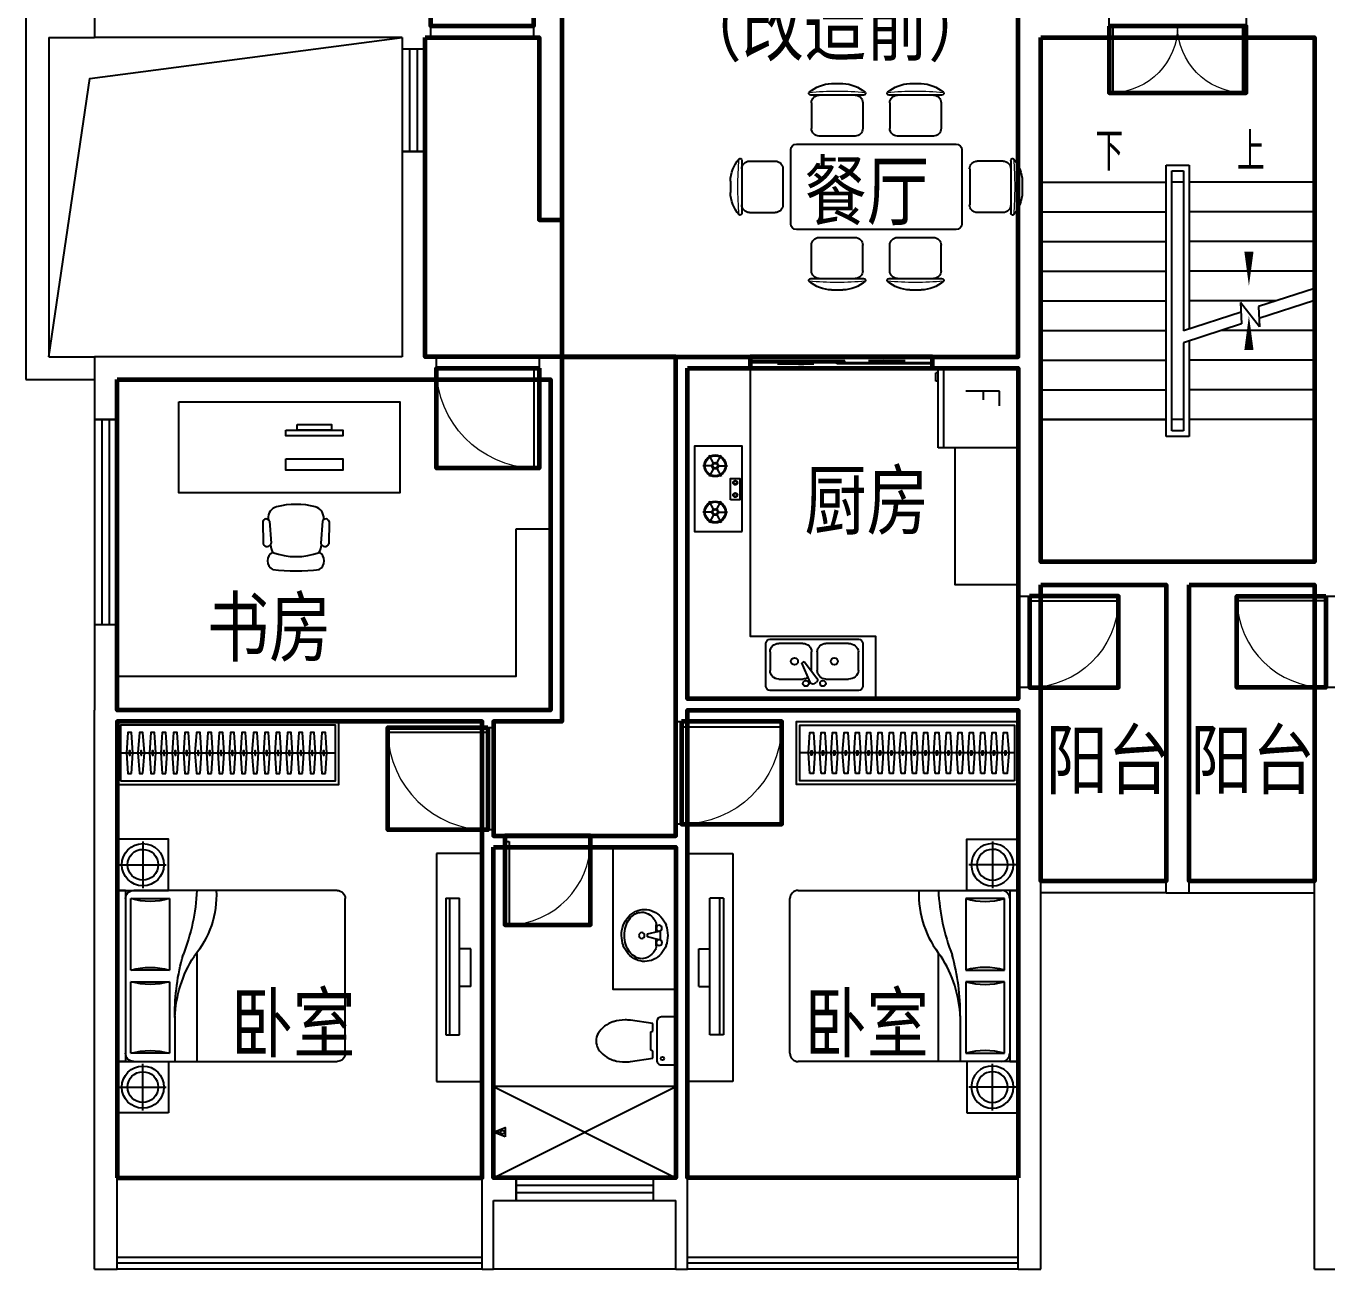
# Model space of a CAD drawing. Extents: x -582919 to -562719, y -715441 to -697541.
# Drawn here: x -582919 to -571518, y -715441 to -704541 of the extents above; entities that cross this region are included whole.
import ezdxf

# ---------------------------------------------------------------- set-up
doc = ezdxf.new("R2010")
doc.units = 0
doc.header["$LTSCALE"] = 1000
doc.header["$MEASUREMENT"] = 0
doc.layers.get('0').update_dxf_attribs({"linetype": 'CONTINUOUS'})
for name, color, linetype in [('BALCONY', 153, 'CONTINUOUS'), ('DIM_SYMB', 3, 'CONTINUOUS'), ('Furniture(家具)', 8, 'CONTINUOUS'), ('Lvtry(厨卫)', 136, 'CONTINUOUS'), ('PUB_TEXT', 7, 'CONTINUOUS'), ('see', 33, 'CONTINUOUS'), ('STAIR', 3, 'CONTINUOUS'), ('WALL', 2, 'CONTINUOUS'), ('WINDOW', 4, 'CONTINUOUS'), ('房间名称', 7, 'CONTINUOUS')]:
    doc.layers.add(name, color=color, linetype=linetype)
for name, color, linetype, lineweight in [('GT_书房', 90, 'CONTINUOUS', 60), ('GT_卧室', 1, 'CONTINUOUS', 60), ('GT_卫生间', 5, 'CONTINUOUS', 60), ('GT_厨房', 4, 'CONTINUOUS', 60), ('GT_楼梯', 130, 'CONTINUOUS', 60), ('GT_过道', 30, 'CONTINUOUS', 60), ('GT_门', 100, 'CONTINUOUS', 60), ('GT_阳台', 6, 'CONTINUOUS', 60), ('GT_餐厅', 3, 'CONTINUOUS', 60)]:
    doc.layers.add(name, color=color, linetype=linetype, lineweight=lineweight)
doc.styles.add('_TCH_DIM', font='SIMPLEX', dxfattribs={"bigfont": 'GBCBIG'})
doc.styles.add('_ZBHZ', font='simhei.ttf', dxfattribs={"width": 0.8})

# ---------------------------------------------------------------- blocks, each defined once
blk = doc.blocks.new('餐桌2')
for p, q in [((-50, 529), (50, 529)), ((-230, 429), (230, 429)), ((-225, 362), (-225, 136)), ((225, 362), (225, 136)), ((325, 0), (-325, 0)), ((-158, 69), (158, 69)), ((-375, -50), (-375, -1450)), ((375, -1450), (375, -50)), ((-804, -637), (-804, -177)), ((-737, -182), (-512, -182)), ((737, -182), (512, -182)), ((804, -177), (804, -637)), ((-444, -564), (-444, -249)), ((444, -249), (444, -564)), ((-904, -456), (-904, -357)), ((904, -357), (904, -456)), ((-737, -632), (-512, -632)), ((737, -632), (512, -632)), ((-804, -1323), (-804, -863)), ((-737, -868), (-512, -868)), ((737, -868), (512, -868)), ((804, -863), (804, -1323)), ((-444, -1251), (-444, -936)), ((444, -936), (444, -1251)), ((-904, -1143), (-904, -1044)), ((904, -1044), (904, -1143)), ((-737, -1318), (-512, -1318)), ((737, -1318), (512, -1318)), ((-325, -1500), (325, -1500)), ((-158, -1569), (158, -1569)), ((-225, -1862), (-225, -1636)), ((225, -1862), (225, -1636)), ((-230, -1929), (230, -1929)), ((-50, -2029), (50, -2029))]:
    blk.add_line(p, q)
for centre, radius, start, end in [((-40, 214), 316, 91.7651, 130.7265), ((40, 214), 316, 49.2735, 88.2349), ((-239, 445), 10, 130.7265, 202.67), ((-230, 449), 20, 202.67, 270), ((-158, 362), 67.5, 90, 180), ((158, 362), 67.5, 0, 90), ((230, 449), 20, 270, 337.33), ((239, 445), 10, 337.33, 49.2735), ((-158, 136), 67.5, 180, 270), ((158, 136), 67.5, 270, 0), ((-325, -50), 50, 90, 180), ((325, -50), 50, 0, 90), ((-589, -367), 316, 139.2735, 178.2349), ((-820, -167), 10, 67.33, 139.2735), ((-824, -177), 20, 0, 67.33), ((-737, -249), 67.5, 90, 180), ((-512, -249), 67.5, 0, 90), ((512, -249), 67.5, 90, 180), ((737, -249), 67.5, 0, 90), ((824, -177), 20, 112.67, 180), ((820, -167), 10, 40.7265, 112.67), ((589, -367), 316, 1.7651, 40.7265), ((-589, -446), 316, 181.7651, 220.7265), ((-737, -564), 67.5, 180, 270), ((-512, -564), 67.5, 270, 0), ((512, -564), 67.5, 180, 270), ((737, -564), 67.5, 270, 0), ((589, -446), 316, 319.2735, 358.2349), ((-820, -646), 10, 220.7265, 292.67), ((-824, -637), 20, 292.67, 0), ((824, -637), 20, 180, 247.33), ((820, -646), 10, 247.33, 319.2735), ((-589, -1054), 316, 139.2735, 178.2349), ((-820, -854), 10, 67.33, 139.2735), ((-824, -863), 20, 0, 67.33), ((-737, -936), 67.5, 90, 180), ((-512, -936), 67.5, 0, 90), ((512, -936), 67.5, 90, 180), ((737, -936), 67.5, 0, 90), ((824, -863), 20, 112.67, 180), ((820, -854), 10, 40.7265, 112.67), ((589, -1054), 316, 1.7651, 40.7265), ((-589, -1133), 316, 181.7651, 220.7265), ((-737, -1251), 67.5, 180, 270), ((-512, -1251), 67.5, 270, 0), ((512, -1251), 67.5, 180, 270), ((737, -1251), 67.5, 270, 0), ((589, -1133), 316, 319.2735, 358.2349), ((-820, -1333), 10, 220.7265, 292.67), ((-824, -1323), 20, 292.67, 0), ((824, -1323), 20, 180, 247.33), ((820, -1333), 10, 247.33, 319.2735), ((-325, -1450), 50, 180, 270), ((325, -1450), 50, 270, 0), ((-158, -1636), 67.5, 90, 180), ((158, -1636), 67.5, 0, 90), ((-230, -1949), 20, 90, 157.33), ((-158, -1862), 67.5, 180, 270), ((158, -1862), 67.5, 270, 0), ((230, -1949), 20, 22.67, 90), ((-239, -1945), 10, 157.33, 229.2735), ((-40, -1714), 316, 229.2735, 268.2349), ((40, -1714), 316, 271.7651, 310.7265), ((239, -1945), 10, 310.7265, 22.67)]:
    blk.add_arc(centre, radius, start, end)
at = {"lineweight": 13}
for centre, start, end in [((0, -2249), 84.8023, 95.1977), ((1874, -407), 174.8023, 185.1977), ((-1874, -407), 354.8023, 5.1977), ((1874, -1093), 174.8023, 185.1977), ((-1874, -1093), 354.8023, 5.1977), ((0, 749), 264.8023, 275.1977)]:
    blk.add_arc(centre, 2713, start, end, dxfattribs=at)
blk = doc.blocks.new('床2')
at = {"ltscale": 30}
for p, q in [((450, 0), (1950, 0)), ((450, -72), (450, 0)), ((1950, -72), (1950, 0)), ((2400, 0), (1950, 0)), ((1950, 0), (1950, -450)), ((2400, -450), (2400, 0)), ((225, -20), (225, -430)), ((450, -72), (1950, -72)), ((2175, -20), (2175, -430)), ((20, -225), (430, -225)), ((450, -1928), (450, -145)), ((1149, -120), (522, -120)), ((522, -120), (522, -458)), ((1149, -458), (1149, -120)), ((1878, -120), (1251, -120)), ((1251, -120), (1251, -458)), ((1878, -458), (1878, -120)), ((1950, -145), (1950, -1928)), ((2380, -225), (1970, -225)), ((1950, -450), (2400, -450)), ((522, -458), (1149, -458)), ((1251, -458), (1878, -458)), ((1552, -506), (1950, -506)), ((1004, -699), (1950, -699)), ((1878, -2000), (522, -2000))]:
    blk.add_line(p, q, dxfattribs=at)
blk.add_lwpolyline([(450, -450), (0, -450), (0, 0), (450, 0)], close=True, dxfattribs=at)
for centre, radius, start, end in [((225, -225), 185, 270.2522, 270), ((225, -225), 135, 270.3469, 270), ((522, -145), 72.3, 90, 180), ((1878, -145), 72.3, 0, 90), ((2175, -225), 185, 270, 269.7478), ((2175, -225), 135, 270, 269.6531), ((-56, -289), 602, 343.7398, 16.2602), ((1727, -289), 602, 163.7398, 196.2602), ((673, -289), 602, 343.7398, 16.2602), ((2456, -289), 602, 163.7398, 196.2602), ((1530, -2367), 1861, 89.3228, 106.0392), ((1606, -1574), 1069, 92.229, 122.7075), ((369, 1073), 1773, 272.616, 291.4069), ((486, -18), 852, 267.5673, 309.5461), ((522, -1928), 72.3, 180, 270), ((1878, -1928), 72.3, 270, 0)]:
    blk.add_arc(centre, radius, start, end, dxfattribs=at)
blk = doc.blocks.new('电视2')
for p, q in [((0, -400), (0, 0)), ((0, 0), (2000, 0)), ((2000, 0), (2000, -400)), ((1590, -116), (390, -116)), ((2000, -400), (0, -400))]:
    blk.add_line(p, q)
at = {"ltscale": 30}
for p, q in [((390, -82), (390, -202)), ((390, -82), (1590, -82)), ((1590, -82), (1590, -202)), ((1590, -202), (390, -202)), ((835, -300), (835, -202)), ((1165, -300), (1165, -202)), ((1165, -300), (835, -300))]:
    blk.add_line(p, q, dxfattribs=at)
blk = doc.blocks.new('*U30')
blk.add_line((-970, -275), (913, -275))
for points in [[(-1000, 0), (943, 0), (943, -550), (-1000, -550)], [(-970, -30), (913, -30), (913, -520), (-970, -520)]]:
    blk.add_lwpolyline(points, close=True)
at = {"elevation": 0}
for points in [[(-874, -95), (-862, -275), (-874, -455), (-906, -455), (-918, -275), (-906, -95)], [(-774, -95), (-762, -275), (-774, -455), (-806, -455), (-818, -275), (-806, -95)], [(-674, -95), (-662, -275), (-674, -455), (-706, -455), (-718, -275), (-706, -95)], [(-574, -95), (-562, -275), (-574, -455), (-606, -455), (-618, -275), (-606, -95)], [(-474, -95), (-462, -275), (-474, -455), (-506, -455), (-518, -275), (-506, -95)], [(-374, -95), (-362, -275), (-374, -455), (-406, -455), (-418, -275), (-406, -95)], [(-274, -95), (-262, -275), (-274, -455), (-306, -455), (-318, -275), (-306, -95)], [(-174, -95), (-162, -275), (-174, -455), (-206, -455), (-218, -275), (-206, -95)], [(-74, -95), (-62, -275), (-74, -455), (-106, -455), (-118, -275), (-106, -95)], [(26, -95), (38, -275), (26, -455), (-6, -455), (-18, -275), (-6, -95)], [(126, -95), (138, -275), (126, -455), (94, -455), (82, -275), (94, -95)], [(226, -95), (238, -275), (226, -455), (194, -455), (182, -275), (194, -95)], [(326, -95), (338, -275), (326, -455), (294, -455), (282, -275), (294, -95)], [(426, -95), (438, -275), (426, -455), (394, -455), (382, -275), (394, -95)], [(526, -95), (538, -275), (526, -455), (494, -455), (482, -275), (494, -95)], [(626, -95), (638, -275), (626, -455), (594, -455), (582, -275), (594, -95)], [(726, -95), (738, -275), (726, -455), (694, -455), (682, -275), (694, -95)], [(826, -95), (838, -275), (826, -455), (794, -455), (782, -275), (794, -95)]]:
    blk.add_lwpolyline(points, close=True, dxfattribs=at)
at = {"ltscale": 15, "elevation": 0}
for points in [[(-894, -255), (-886, -255), (-886, -295), (-894, -295)], [(-794, -255), (-786, -255), (-786, -295), (-794, -295)], [(-694, -255), (-686, -255), (-686, -295), (-694, -295)], [(-594, -255), (-586, -255), (-586, -295), (-594, -295)], [(-494, -255), (-486, -255), (-486, -295), (-494, -295)], [(-394, -255), (-386, -255), (-386, -295), (-394, -295)], [(-294, -255), (-286, -255), (-286, -295), (-294, -295)], [(-194, -255), (-186, -255), (-186, -295), (-194, -295)], [(-94, -255), (-86, -255), (-86, -295), (-94, -295)], [(6, -255), (14, -255), (14, -295), (6, -295)], [(106, -255), (114, -255), (114, -295), (106, -295)], [(206, -255), (214, -255), (214, -295), (206, -295)], [(306, -255), (314, -255), (314, -295), (306, -295)], [(406, -255), (414, -255), (414, -295), (406, -295)], [(506, -255), (514, -255), (514, -295), (506, -295)], [(606, -255), (614, -255), (614, -295), (606, -295)], [(706, -255), (714, -255), (714, -295), (706, -295)], [(806, -255), (814, -255), (814, -295), (806, -295)]]:
    blk.add_lwpolyline(points, close=True, dxfattribs=at)
blk = doc.blocks.new('花洒')
blk.add_line((0, 0), (62, 0))
blk.add_lwpolyline([(103, -42), (0, 0), (103, 42)], close=True)
blk.add_circle((79, 0), 16.8)
blk = doc.blocks.new('*U26')
at = {"color": 0, "linetype": 'ByBlock'}
for p, q in [((-32, -173), (-93, -173)), ((38, -135), (-39, -135)), ((-13, -249), (-38, -148)), ((38, -148), (13, -249)), ((92, -173), (31, -173)), ((13, -249), (-13, -249))]:
    blk.add_line(p, q, dxfattribs=at)
at = {"color": 0, "linetype": 'ByBlock', "extrusion": (0, 0, -1)}
for centre, major_axis, start_param, end_param in [((-10, -302), (-162, 162), 0.056242, 0.430098), ((0, -328), (-181, 181), 0.430098, 0.782884), ((0, -328), (-181, 181), 0.782885, 1.135671), ((10, -302), (-162, 162), 1.135671, 1.509527), ((-47, -275), (-128, 128), 5.495273, 5.931345), ((-24, -285), (146, 146), 4.360549, 4.768631), ((-45, -323), (-116, 116), 5.999869, 6.422569), ((-18, -360), (148, 148), -1.431413, -1.379657), ((-92, -249), (53.9, 53.9), -1.379657, -0.787912), ((-64, -148), (-18, 18), 3.924477, 10.207662), ((63, -147), (-18, 18), 3.924477, 10.207662), ((92, -249), (53.9, 53.9), -0.787912, -0.224872), ((45, -323), (-116, 116), 1.345924, 1.849085), ((24, -285), (-146, 146), 1.509527, 1.917609), ((47, -274), (128, 128), 0.346813, 0.782885), ((-47, -275), (128, 128), 3.488405, 3.924477), ((-88, -300), (81.8, 81.8), 3.924477, 4.429073), ((-88, -300), (-81.8, 81.8), 4.990678, 5.495273), ((0, -300), (-18, 18), 3.924477, 10.207662), ((88, -300), (-81.8, 81.8), 1.849085, 2.353681), ((88, -300), (81.8, 81.8), 0.782884, 1.28748), ((47, -274), (-128, 128), 2.353681, 2.789753), ((-25, -264), (-146, 146), 4.65112, 5.059202), ((-45, -277), (-116, 116), 4.567978, 4.990678), ((-10, -247), (-162, 162), 4.277264, 4.65112), ((-18, -240), (148, 148), 2.654889, 2.997182), ((0, -182), (191, 191), 2.353681, 2.654889), ((0, -182), (-191, 191), 3.623269, 3.924477), ((18, -240), (148, 148), 1.71018, 2.052473), ((9, -247), (-162, 162), 3.197835, 3.57169), ((45, -277), (-116, 116), 2.858276, 3.280976), ((24, -264), (146, 146), 1.218956, 1.627038), ((0, -221), (-181, 181), 3.924477, 4.277264), ((0, -221), (-181, 181), 3.571691, 3.924477)]:
    blk.add_ellipse(centre, major_axis=major_axis, ratio=1, start_param=start_param, end_param=end_param, dxfattribs=at)
blk = doc.blocks.new('*U23')
for p, q in [((128, 210), (0, 210)), ((0, 210), (0, -210)), ((168, -170), (168, 170)), ((400, 181), (202, 152)), ((202, 152), (202, 90)), ((202, 90), (220, 82)), ((220, 82), (220, -80)), ((220, -80), (202, -85)), ((202, -85), (202, -152)), ((0, -210), (128, -210)), ((202, -152), (398, -181))]:
    blk.add_line(p, q)
blk.add_circle((118, 154), 14.5)
for centre, radius, start, end in [((128, 170), 40, 360, 90), ((446, -168), 352, 90.2924, 97.7689), ((446, -168), 352, 73.6387, 90.2924), ((470, -85), 266, 54.4566, 73.6387), ((508, -33), 201, 30.1295, 54.4566), ((565, 1), 135, 0.2924, 30.1295), ((565, 1), 135, 330.4554, 0.2924), ((507, 33), 201, 306.1283, 330.4554), ((128, -170), 40, 270, 360), ((444, 168), 352, 262.5124, 270.2924), ((444, 168), 352, 270.2924, 286.9462), ((469, 85), 266, 286.9462, 306.1283)]:
    blk.add_arc(centre, radius, start, end)
blk = doc.blocks.new('*U32')
for p, q in [((-300, 0), (-300, -700)), ((400, 0), (-300, 0)), ((400, 0), (400, -700)), ((30, -162), (-98, -162)), ((-98, -162), (-98, -457)), ((-21, -303), (-98, -303)), ((400, -650), (-300, -650)), ((400, -700), (-300, -700)), ((-258, -700), (-258, -720)), ((-187, -720), (-258, -720)), ((-187, -700), (-187, -720))]:
    blk.add_line(p, q)
blk = doc.blocks.new('*U13')
for p, q in [((148, -218), (78, -178)), ((172, -204), (172, -124)), ((197, -218), (266, -178)), ((553, -218), (484, -178)), ((578, -204), (578, -124)), ((602, -218), (672, -178)), ((148, -246), (78, -286)), ((172, -260), (172, -340)), ((197, -246), (266, -286)), ((553, -246), (484, -286)), ((578, -260), (578, -340)), ((602, -246), (672, -286))]:
    blk.add_line(p, q)
for points in [[(0, -470), (750, -470), (750, -50), (0, -50)], [(279, -365), (465, -365), (465, -447), (279, -447)]]:
    blk.add_lwpolyline(points, close=True)
for centre, radius in [((172, -232), 95.8), ((172, -232), 88.3), ((172, -232), 28.3), ((172, -232), 20.8), ((578, -232), 95.8), ((578, -232), 88.3), ((578, -232), 28.3), ((578, -232), 20.8), ((321, -408), 18.8), ((321, -408), 13.8), ((429, -408), 18.8), ((429, -408), 13.8)]:
    blk.add_circle(centre, radius)
blk = doc.blocks.new('*U12')
at = {"linetype": 'Continuous'}
for p, q in [((0, -62), (0, -438)), ((812, -25), (37, -25)), ((387, -97), (314, -267)), ((422, -84), (440, -94)), ((850, -438), (850, -62)), ((37, -363), (37, -200)), ((112, -125), (325, -125)), ((336, -279), (447, -132)), ((400, -201), (400, -363)), ((450, -363), (450, -200)), ((525, -125), (724, -125)), ((812, -200), (812, -363)), ((314, -267), (336, -279)), ((325, -438), (112, -438)), ((724, -438), (525, -438)), ((37, -475), (812, -475))]:
    blk.add_line(p, q, dxfattribs=at)
for centre, radius, start, end in [((37, -62), 37.4, 90, 180), ((350, -87), 25, 1.8055, 0), ((410, -106), 25, 60, 159.4623), ((427, -116), 25, 320.5377, 60), ((500, -87), 25, 180, 178.1945), ((812, -62), 37.4, 0, 90), ((112, -200), 74.9, 90, 180), ((325, -200), 74.9, 56.607, 90), ((525, -200), 74.9, 90, 180), ((726, -212), 86.9, 7.9611, 91.1722), ((250, -281), 31.2, 0.8058, 0), ((600, -281), 31.2, 180, 179.1942), ((37, -438), 37.4, 180, 270), ((112, -363), 74.9, 180, 270), ((325, -363), 74.9, 270, 0), ((525, -363), 74.9, 180, 270), ((726, -351), 86.9, 268.8278, 352.0389), ((812, -438), 37.4, 270, 0)]:
    blk.add_arc(centre, radius, start, end, dxfattribs=at)
blk = doc.blocks.new('A$C6FD706C1')
for p, q in [((786, 457), (786, 450)), ((786, 457), (786, 450)), ((1272, 457), (1271, 450)), ((737, 435), (742, 238)), ((796, 438), (811, 243)), ((1262, 438), (1247, 243)), ((1321, 435), (1316, 238))]:
    blk.add_line(p, q)
for points in [[(0, 1484), (1939, 1484), (1939, 684), (0, 684)], [(1039, 1284), (1339, 1284), (1339, 1234), (1039, 1234)], [(939, 1234), (1439, 1234), (1439, 1184), (939, 1184)], [(939, 984), (1439, 984), (1439, 884), (939, 884)]]:
    blk.add_lwpolyline(points, close=True)
for centre, radius, start, end in [((1029, -132), 716, 76.275, 103.725), ((767, 424), 32, 26.0431, 161.2838), ((887, 466), 102, 106.1087, 185), ((1170, 466), 102, 355, 73.8913), ((1290, 424), 32, 18.7162, 153.9569), ((776, 251), 36.3, 202.1564, 347.1337), ((1006, 255), 203, 187.1282, 206.382), ((1051, 254), 203, 333.7878, 353.0903), ((1282, 251), 36.3, 192.8663, 337.8436), ((868, 89), 87.7, 120.3927, 239.6073), ((1029, 703), 577, 249.209, 290.791), ((1189, 89), 87.7, 300.3927, 59.6073), ((1029, 1587), 1587, 262.5907, 277.4093)]:
    blk.add_arc(centre, radius, start, end)
blk = doc.blocks.new('$DorLib2D$00000002')
for p, q in [((-0.5, 0), (-0.5, 0.4875)), ((-0.475, 0.4875), (-0.5, 0.4875)), ((-0.475, 0), (-0.475, 0.4875)), ((0.475, 0), (0.475, 0.4875)), ((0.475, 0.4875), (0.5, 0.4875)), ((0.5, 0), (0.5, 0.4875)), ((-0.5, 0), (-0.475, 0)), ((0.5, 0), (0.475, 0))]:
    blk.add_line(p, q)
at = {"lineweight": 13}
for centre, start, end in [((-0.4875, 0), 0, 88.53072), ((0.4875, 0), 91.46928, 180)]:
    blk.add_arc(centre, 0.4875, start, end, dxfattribs=at)
blk = doc.blocks.new('$DorLib2D$00000131')
at = {"color": 0, "linetype": 'Continuous'}
for p, q in [((0.15, 0.125), (0.2319, 0.1973)), ((0.2319, 0.1973), (0.2319, 0.125)), ((-0.5, 0.125), (-0.5, 0)), ((0.0192, 0.125), (-0.5, 0.125)), ((0.0192, 0), (0.0192, 0.125)), ((0.35, 0.125), (0.15, 0.125)), ((-0.5, 0), (0.0192, 0)), ((-0.024, 0), (0.5, 0)), ((-0.024, -0.125), (-0.024, 0)), ((0.5, 0), (0.5, -0.125)), ((-0.35, -0.125), (-0.15, -0.125)), ((-0.2319, -0.1973), (-0.2319, -0.125)), ((-0.15, -0.125), (-0.2319, -0.1973)), ((0.5, -0.125), (-0.024, -0.125))]:
    blk.add_line(p, q, dxfattribs=at)
blk = doc.blocks.new('$DorLib2D$00000001')
for p, q in [((0.45, 0.975), (0.5, 0.975)), ((0.45, 0), (0.45, 0.975)), ((0.5, 0), (0.5, 0.975)), ((0.5, 0), (0.45, 0))]:
    blk.add_line(p, q)
at = {"lineweight": 13}
blk.add_arc((0.475, 0), 0.975, 91.4693, 180, dxfattribs=at)
blk = doc.blocks.new('$TCHSYS$WIN2D')
for p, q in [((-0.5, 0.5), (0.5, 0.5)), ((-0.5, 0.5), (-0.5, -0.5)), ((0.5, 0.5), (0.5, -0.5)), ((0.5, 0.1667), (-0.5, 0.1667)), ((0.5, -0.1667), (-0.5, -0.1667)), ((-0.5, -0.5), (0.5, -0.5))]:
    blk.add_line(p, q)

msp = doc.modelspace()

# ---------------------------------------------------------------- linework, layer by layer
at = {"layer": 'BALCONY'}
for p, q in [((-572919, -712041), (-574019, -712041)), ((-572719, -712041), (-571619, -712041)), ((-572919, -712141), (-574019, -712141)), ((-572719, -712141), (-571619, -712141))]:
    msp.add_line(p, q, dxfattribs=at)
at = {"layer": 'DIM_SYMB'}
for points in [[(-573444, -705911, 0, 0, 0), (-573444, -708616, 0, 0, 0), (-572194, -708616, 0, 0, 0), (-572194, -707081, 0, 80, 0), (-572194, -707381, 0, 0, 0)], [(-572194, -705911, 0, 0, 0), (-572194, -706821, 0, 80, 0), (-572194, -706521, 0, 0, 0)]]:
    msp.add_lwpolyline(points, format="xyseb", dxfattribs=at)
at = {"layer": 'Furniture(家具)'}
msp.add_lwpolyline([(-578619, -708949), (-578319, -708949), (-578319, -710541), (-582119, -710541), (-582119, -710241), (-578619, -710241), (-578619, -708949)], dxfattribs=at)
at = {"layer": 'GT_书房'}
msp.add_lwpolyline([(-582119, -707641), (-578319, -707641), (-578319, -710541), (-582119, -710541), (-582119, -707641)], dxfattribs=at)
at = {"layer": 'GT_卧室'}
for points in [[(-574219, -714641), (-577119, -714641), (-577119, -710541), (-574219, -710541), (-574219, -714641)], [(-582119, -714641), (-578919, -714641), (-578919, -710641), (-582119, -710641), (-582119, -714641)]]:
    msp.add_lwpolyline(points, dxfattribs=at)
at = {"layer": 'GT_卫生间'}
msp.add_lwpolyline([(-578819, -711741), (-577219, -711741), (-577219, -714641), (-578819, -714641), (-578819, -711741)], dxfattribs=at)
at = {"layer": 'GT_厨房'}
msp.add_lwpolyline([(-577119, -707541), (-574219, -707541), (-574219, -710441), (-577119, -710441), (-577119, -707541)], dxfattribs=at)
at = {"layer": 'GT_楼梯'}
msp.add_lwpolyline([(-574019, -704641), (-571619, -704641), (-571619, -709241), (-574019, -709241), (-574019, -704641)], dxfattribs=at)
at = {"layer": 'GT_过道'}
for points in [[(-579419, -704641), (-578419, -704641), (-578419, -706241), (-578219, -706241), (-578219, -707441), (-579419, -707441), (-579419, -704641)], [(-578219, -707441), (-578219, -710641), (-578819, -710641), (-578819, -711641), (-577219, -711641), (-577219, -707441), (-578219, -707441)]]:
    msp.add_lwpolyline(points, dxfattribs=at)
at = {"layer": 'GT_门'}
for points in [[(-578469, -703663), (-578469, -704541), (-579369, -704541), (-579369, -703663), (-578469, -703663)], [(-573419, -704541), (-573419, -705126), (-572819, -705126), (-572219, -705126), (-572219, -704541), (-573419, -704541)], [(-576569, -707441), (-576569, -707541), (-574969, -707541), (-574969, -707441), (-576569, -707441)], [(-578419, -707541), (-578419, -708418), (-579319, -708418), (-579319, -707541), (-578419, -707541)], [(-574119, -709541), (-574119, -710341), (-573339, -710341), (-573339, -709541), (-574119, -709541)], [(-571519, -709541), (-571519, -710341), (-572299, -710341), (-572299, -709541), (-571519, -709541)], [(-578869, -710691), (-578869, -711591), (-579746, -711591), (-579746, -710691), (-578869, -710691)], [(-577169, -710641), (-577169, -711541), (-576291, -711541), (-576291, -710641), (-577169, -710641)], [(-578719, -711641), (-578719, -712422), (-577969, -712422), (-577969, -711641), (-578719, -711641)]]:
    msp.add_lwpolyline(points, dxfattribs=at)
at = {"layer": 'GT_阳台'}
for points in [[(-574019, -709441), (-572919, -709441), (-572919, -712041), (-574019, -712041), (-574019, -709441)], [(-572719, -709441), (-571619, -709441), (-571619, -712041), (-572719, -712041), (-572719, -709441)]]:
    msp.add_lwpolyline(points, dxfattribs=at)
at = {"layer": 'GT_餐厅'}
msp.add_lwpolyline([(-578219, -704341), (-578219, -707441), (-574219, -707441), (-574219, -704341), (-578219, -704341)], dxfattribs=at)
at = {"layer": 'Lvtry(厨卫)'}
for p, q in [((-578819, -713841), (-577219, -714641)), ((-578819, -714641), (-577219, -713841))]:
    msp.add_line(p, q, dxfattribs=at)
for points in [[(-576569, -707541), (-576569, -709891), (-575469, -709891), (-575469, -710441)], [(-574219, -709441), (-574769, -709441), (-574769, -708241)]]:
    msp.add_lwpolyline(points, dxfattribs=at)
for points in [[(-577769, -711741), (-577219, -711741), (-577219, -712991), (-577769, -712991)], [(-578819, -714641), (-577219, -714641), (-577219, -713841), (-578819, -713841)]]:
    msp.add_lwpolyline(points, close=True, dxfattribs=at)
at = {"layer": 'see'}
for p, q in [((-582919, -704441), (-582919, -707641)), ((-582719, -704641), (-582719, -707441)), ((-582719, -704641), (-582319, -704641)), ((-582719, -707441), (-582319, -707441)), ((-582919, -707641), (-582319, -707641)), ((-577219, -715441), (-578819, -715441))]:
    msp.add_line(p, q, dxfattribs=at)
msp.add_lwpolyline([(-582719, -707441), (-582359, -705001), (-579619, -704641)], dxfattribs=at)
at = {"layer": 'STAIR'}
for p, q in [((-572919, -705761), (-572719, -705761)), ((-572919, -708141), (-572919, -705761)), ((-572869, -705811), (-572769, -705811)), ((-572869, -708091), (-572869, -705811)), ((-572769, -705811), (-572769, -707213)), ((-572719, -705761), (-572719, -707197)), ((-574019, -707991), (-574019, -705911)), ((-574019, -705911), (-572919, -705911)), ((-572869, -707991), (-572869, -705911)), ((-572769, -705911), (-572869, -705911)), ((-572769, -705911), (-572769, -707213)), ((-571619, -705911), (-572719, -705911)), ((-571619, -705911), (-571619, -706843)), ((-574019, -706171), (-572919, -706171)), ((-571619, -706171), (-572719, -706171)), ((-574019, -706431), (-572919, -706431)), ((-571619, -706431), (-572719, -706431)), ((-574019, -706691), (-572919, -706691)), ((-571619, -706691), (-572719, -706691)), ((-571619, -706843), (-572111, -707002)), ((-574019, -706951), (-572919, -706951)), ((-571953, -706951), (-572719, -706951)), ((-572102, -707180), (-572267, -706967)), ((-572267, -706967), (-572258, -707154)), ((-571619, -706949), (-572106, -707105)), ((-571619, -706951), (-571626, -706951)), ((-571619, -706949), (-571619, -707991)), ((-572263, -707051), (-572769, -707213)), ((-572111, -707002), (-572102, -707180)), ((-572258, -707154), (-572769, -707318)), ((-574019, -707211), (-572919, -707211)), ((-572719, -707302), (-572719, -708141)), ((-571619, -707211), (-572435, -707211)), ((-572769, -707318), (-572769, -707991)), ((-572769, -707318), (-572769, -708091)), ((-574019, -707471), (-572919, -707471)), ((-571619, -707471), (-572719, -707471)), ((-574019, -707731), (-572919, -707731)), ((-571619, -707731), (-572719, -707731)), ((-574019, -707991), (-572919, -707991)), ((-574019, -707991), (-574019, -709241)), ((-572919, -707991), (-574019, -707991)), ((-572769, -707991), (-572869, -707991)), ((-571619, -707991), (-572719, -707991)), ((-571619, -707991), (-572719, -707991)), ((-571619, -709241), (-571619, -707991)), ((-572769, -708091), (-572869, -708091)), ((-572719, -708141), (-572919, -708141)), ((-574019, -709241), (-571619, -709241))]:
    msp.add_line(p, q, dxfattribs=at)
at = {"layer": 'WALL'}
for p, q in [((-582319, -704241), (-582319, -704641)), ((-579369, -704641), (-579369, -704441)), ((-578469, -704441), (-578469, -704641)), ((-573419, -704641), (-573419, -704441)), ((-572219, -704441), (-572219, -704641)), ((-578219, -706241), (-578219, -704541)), ((-574219, -707441), (-574219, -704541)), ((-579619, -704641), (-582319, -704641)), ((-579619, -704641), (-579619, -704741)), ((-579419, -704641), (-579369, -704641)), ((-579419, -704741), (-579419, -704641)), ((-578469, -704641), (-578419, -704641)), ((-578419, -706241), (-578419, -704641)), ((-574019, -707541), (-574019, -704641)), ((-574019, -704641), (-573419, -704641)), ((-572219, -704641), (-571619, -704641)), ((-571619, -707541), (-571619, -704641)), ((-579619, -704741), (-579419, -704741)), ((-579419, -705641), (-579619, -705641)), ((-579619, -705641), (-579619, -707441)), ((-579419, -707441), (-579419, -705641)), ((-578419, -706241), (-578219, -706241)), ((-582319, -707441), (-582319, -707991)), ((-579619, -707441), (-582319, -707441)), ((-579319, -707441), (-579419, -707441)), ((-579319, -707641), (-579319, -707441)), ((-578219, -707441), (-578419, -707441)), ((-578419, -707441), (-578419, -707641)), ((-578219, -710641), (-578219, -707441)), ((-576569, -707441), (-577219, -707441)), ((-577219, -710541), (-577219, -707441)), ((-576569, -707541), (-576569, -707441)), ((-574219, -707441), (-574969, -707441)), ((-574969, -707441), (-574969, -707541)), ((-582119, -707991), (-582119, -707641)), ((-579519, -707641), (-582119, -707641)), ((-579519, -707641), (-579319, -707641)), ((-578419, -707641), (-578319, -707641)), ((-578319, -710541), (-578319, -707641)), ((-577119, -707541), (-576569, -707541)), ((-577119, -710441), (-577119, -707541)), ((-574969, -707541), (-574219, -707541)), ((-574219, -709341), (-574219, -707541)), ((-574019, -709241), (-574019, -707541)), ((-571619, -709241), (-571619, -707541)), ((-582319, -707991), (-582119, -707991)), ((-572819, -709241), (-574019, -709241)), ((-571619, -709241), (-572819, -709241)), ((-574219, -709341), (-574219, -709541)), ((-574019, -709541), (-574019, -709441)), ((-572919, -709441), (-574019, -709441)), ((-572919, -712141), (-572919, -709441)), ((-571619, -709441), (-572719, -709441)), ((-572719, -712141), (-572719, -709441)), ((-571619, -709441), (-571619, -709541)), ((-574219, -709541), (-574019, -709541)), ((-571619, -709541), (-571419, -709541)), ((-582119, -709791), (-582319, -709791)), ((-582319, -709791), (-582319, -710541)), ((-582119, -710541), (-582119, -709791)), ((-574019, -710341), (-574219, -710341)), ((-574219, -710341), (-574219, -710441)), ((-574019, -710541), (-574019, -710341)), ((-571419, -710341), (-571619, -710341)), ((-571619, -710341), (-571619, -710541)), ((-574219, -710441), (-577119, -710441)), ((-582319, -715441), (-582319, -710541)), ((-578919, -710541), (-582119, -710541)), ((-578319, -710541), (-578919, -710541)), ((-577219, -710541), (-577219, -710641)), ((-577119, -710641), (-577119, -710541)), ((-574219, -710541), (-577119, -710541)), ((-574219, -715441), (-574219, -710541)), ((-574019, -715441), (-574019, -710541)), ((-571619, -715441), (-571619, -710541)), ((-578919, -710641), (-582119, -710641)), ((-582119, -715441), (-582119, -710641)), ((-578919, -710641), (-578919, -710691)), ((-578919, -710691), (-578819, -710691)), ((-578819, -710691), (-578819, -710641)), ((-578219, -710641), (-578819, -710641)), ((-577219, -710641), (-577119, -710641)), ((-578819, -711591), (-578919, -711591)), ((-578919, -711591), (-578919, -711741)), ((-578819, -711641), (-578819, -711591)), ((-578719, -711641), (-578819, -711641)), ((-578719, -711741), (-578719, -711641)), ((-577219, -711641), (-577969, -711641)), ((-577969, -711641), (-577969, -711741)), ((-577119, -711541), (-577219, -711541)), ((-577219, -711541), (-577219, -711641)), ((-577119, -711741), (-577119, -711541)), ((-578919, -714741), (-578919, -711741)), ((-578819, -711741), (-578719, -711741)), ((-578819, -714641), (-578819, -711741)), ((-577969, -711741), (-577219, -711741)), ((-577219, -714641), (-577219, -711741)), ((-577119, -714741), (-577119, -711741)), ((-572919, -712141), (-572719, -712141)), ((-578619, -714641), (-578819, -714641)), ((-578619, -714841), (-578619, -714641)), ((-577219, -714641), (-577419, -714641)), ((-577419, -714641), (-577419, -714841)), ((-578919, -715441), (-578919, -714741)), ((-577119, -715441), (-577119, -714741)), ((-578819, -714841), (-578619, -714841)), ((-578819, -715441), (-578819, -714841)), ((-577419, -714841), (-577219, -714841)), ((-577219, -715441), (-577219, -714841)), ((-582319, -715441), (-582119, -715441)), ((-578919, -715441), (-578819, -715441)), ((-577219, -715441), (-577119, -715441)), ((-574219, -715441), (-574019, -715441)), ((-571619, -715441), (-571419, -715441))]:
    msp.add_line(p, q, dxfattribs=at)
at = {"layer": 'WINDOW'}
for p, q in [((-574019, -710341), (-574019, -709541)), ((-571619, -710341), (-571619, -709541)), ((-578919, -714641), (-582119, -714641)), ((-574219, -714641), (-577119, -714641)), ((-578919, -715341), (-582119, -715341)), ((-578919, -715391), (-582119, -715391)), ((-574219, -715341), (-577119, -715341)), ((-574219, -715391), (-577119, -715391)), ((-578919, -715441), (-582119, -715441)), ((-574219, -715441), (-577119, -715441))]:
    msp.add_line(p, q, dxfattribs=at)

# ---------------------------------------------------------------- block references
at = {"layer": 'Furniture(家具)', "xscale": -1}
for name, p, rotation in [('餐桌2', (-576212, -705951), 90), ('*U30', (-581119, -711191), 180), ('床2', (-582119, -711671), 90), ('电视2', (-579319, -711798), 90)]:
    msp.add_blockref(name, p, dxfattribs=dict(at, rotation=rotation))
at = {"layer": 'Furniture(家具)'}
msp.add_blockref('A$C6FD706C1', (-581580, -709320), dxfattribs=at)
for name, p, rotation in [('*U30', (-575219, -711191), 180), ('床2', (-574219, -711671), 270), ('电视2', (-576719, -711798), 270)]:
    msp.add_blockref(name, p, dxfattribs=dict(at, rotation=rotation))
at = {"layer": 'Lvtry(厨卫)'}
for name, p, rotation in [('*U32', (-574219, -707841), 270), ('*U13', (-577107, -708975), 90), ('*U26', (-577219, -712516), 270), ('*U23', (-577219, -713441), 180)]:
    msp.add_blockref(name, p, dxfattribs=dict(at, rotation=rotation))
at = {"layer": 'Lvtry(厨卫)', "xscale": -1, "rotation": 180}
msp.add_blockref('*U12', (-576430, -710393), dxfattribs=at)
at = {"layer": 'Lvtry(厨卫)'}
msp.add_blockref('花洒', (-578819, -714241), dxfattribs=at)
at = {"layer": 'WINDOW'}
for name, p, xscale, yscale, zscale, rotation in [('$DorLib2D$00000002', (-572819, -704541), -1200, 1200, -1200, 180), ('$TCHSYS$WIN2D', (-579519, -705191), -900, 200, -900, 90), ('$DorLib2D$00000131', (-575769, -707491), -1600, -100, -1600, 180), ('$DorLib2D$00000001', (-578869, -707541), -900, 900, -900, 180), ('$TCHSYS$WIN2D', (-582219, -708891), -1800, -200, -1800, 90), ('$DorLib2D$00000001', (-574119, -709941), 800, -800, 800, 90), ('$DorLib2D$00000001', (-571519, -709941), 800, 800, 800, 90), ('$DorLib2D$00000001', (-578869, -711141), 900, 900, 900, 90), ('$DorLib2D$00000001', (-577169, -711091), 900, -900, 900, 90), ('$DorLib2D$00000001', (-578344, -711691), 750, 750, 750, 180), ('$TCHSYS$WIN2D', (-578019, -714741), -1200, -200, -1200, 180)]:
    msp.add_blockref(name, p, dxfattribs=dict(at, xscale=xscale, yscale=yscale, zscale=zscale, rotation=rotation))

# ---------------------------------------------------------------- texts
at = {"layer": 'PUB_TEXT', "style": '_TCH_DIM'}
for s, p in [('下', (-573539, -705811)), ('上', (-572298, -705811))]:
    msp.add_text(s, height=338, dxfattribs=at).set_placement(p)
at = {"layer": '房间名称', "style": '_ZBHZ', "width": 0.8}
for s, p in [('（改造前）', (-577188, -704794)), ('餐厅', (-576092, -706235)), ('厨房', (-576092, -708948)), ('书房', (-581332, -710061)), ('阳台', (-573976, -711224)), ('阳台', (-572708, -711224)), ('卧室', (-581122, -713533)), ('卧室', (-576092, -713533))]:
    msp.add_text(s, height=500, dxfattribs=at).set_placement(p)

doc.saveas('drawing.dxf')
